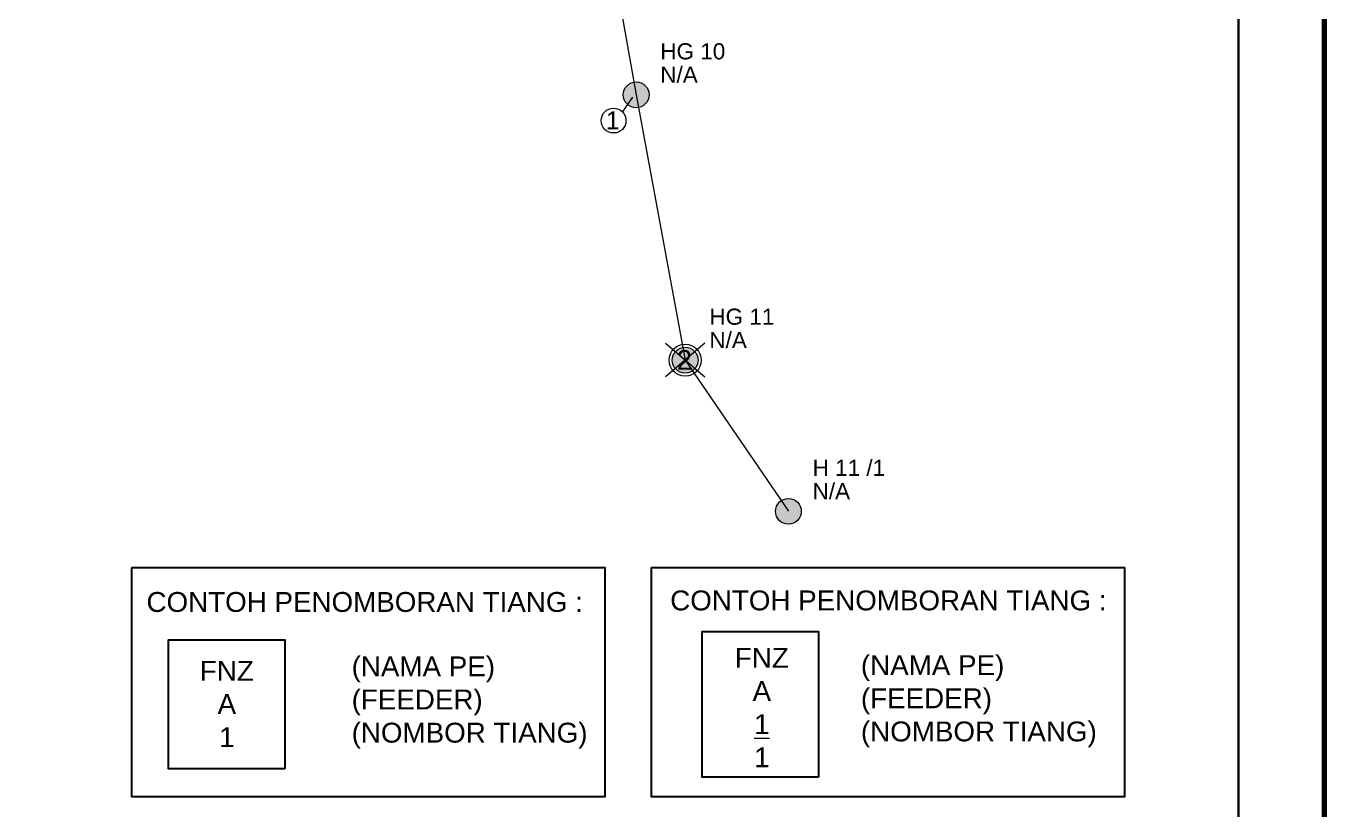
# Model space of a CAD drawing. Header units: inches. Extents: x -2907330 to 774627, y -12404360 to 10502691.
# Drawn here: x 12166 to 12821, y 518 to 912 of the extents above; entities that cross this region are included whole.
import ezdxf

# ---------------------------------------------------------------- set-up
doc = ezdxf.new("R2010")
doc.units = ezdxf.units.IN
doc.header["$MEASUREMENT"] = 0
for name, color, linetype, lineweight in [('CABLE 185', 1, 'Continuous', 0), ('CABLE SERVICE', 7, 'Continuous', 0), ('JUMLAH SERVIS', 7, 'Continuous', 0), ('POLE NUMBER', 7, 'Continuous', 0), ('TIANG LAMA', 112, 'Continuous', 0), ('UMBANG', 7, 'Continuous', 0)]:
    doc.layers.add(name, color=color, linetype=linetype, lineweight=lineweight)
doc.styles.get("Standard").update_dxf_attribs({"font": 'arial.ttf', "height": 2})
doc.styles.add('style1', font='arial.ttf', dxfattribs={"height": 2})

# ---------------------------------------------------------------- blocks, each defined once
blk = doc.blocks.new('S1')
at = {"layer": 'JUMLAH SERVIS'}
blk.add_lwpolyline([(1.11, 1.06), (2.41, 2.92)], dxfattribs=at)
at = {"layer": 'JUMLAH SERVIS', "lineweight": 0}
blk.add_circle((0, 0), 1.54, dxfattribs=at)
at = {"layer": 'JUMLAH SERVIS', "style": 'style1'}
blk.add_text('1', height=2.23, dxfattribs=at).set_placement((-0.97, -1.09))
blk = doc.blocks.new('TIANG_BIRU')
at = {"lineweight": 0}
h = blk.add_hatch(color=5, dxfattribs=at)
h.dxf.hatch_style = 1
h.paths.add_polyline_path([(-1.6, 0, 1), (1.6, 0, 1)])
blk.add_circle((0, 0), 1.6, dxfattribs=at)
blk = doc.blocks.new('U2')
at = {"layer": 'UMBANG', "lineweight": 0}
for p, q in [((-2.46, 2.09), (2.46, -2.09)), ((2.46, 2.09), (-2.46, -2.09))]:
    blk.add_line(p, q, dxfattribs=at)
blk.add_circle((0, 0), 1.99, dxfattribs=at)
at = {"layer": 'UMBANG', "style": 'style1'}
blk.add_text('2', height=2.43, dxfattribs=at).set_placement((-1.04, -1.18))

msp = doc.modelspace()

# ---------------------------------------------------------------- linework, layer by layer
at = {"linetype": 'Continuous', "const_width": 2.7}
msp.add_lwpolyline([(12819.72, 2028.86), (10426.29, 2028.86), (10426.29, 376.14), (12819.72, 376.14)], close=True, dxfattribs=at)
for points in [[(10469.58, 1999.55), (12776.44, 1999.55), (12776.44, 405.44), (10469.58, 405.44)], [(10469.73, 2000.1), (12776.59, 2000.1), (12776.59, 405.99), (10469.73, 405.99)], [(12219.56, 639.79), (12457.66, 639.79), (12457.66, 524.36), (12219.56, 524.36)], [(12481.07, 639.79), (12719.16, 639.79), (12719.16, 524.36), (12481.07, 524.36)], [(12296.51, 538.39), (12238.03, 538.39), (12238.03, 603.27), (12296.51, 603.27)], [(12565.13, 534.27), (12506.66, 534.27), (12506.66, 607.54), (12565.13, 607.54)]]:
    msp.add_lwpolyline(points, close=True)
at = {"layer": 'CABLE 185'}
msp.add_line((12459.19, 957.73), (12473.38, 877.54), dxfattribs=at)
at = {"layer": 'CABLE SERVICE'}
for p, q in [((12473.38, 877.54), (12498.07, 744.04)), ((12498.07, 744.04), (12550.02, 667.99))]:
    msp.add_line(p, q, dxfattribs=at)

# ---------------------------------------------------------------- block references
at = {"xscale": 4.052392097366043, "yscale": 4.052392097366043, "zscale": 4.052392097366043}
for p in [(12473.38, 877.54), (12498.07, 744.04), (12550.02, 667.99)]:
    msp.add_blockref('TIANG_BIRU', p, dxfattribs=at)
at = {"layer": 'JUMLAH SERVIS', "xscale": 4.052392097366043, "yscale": 4.052392097366043, "zscale": 4.052392097366043}
msp.add_blockref('S1', (12462.03, 864.57), dxfattribs=at)
at = {"layer": 'UMBANG', "xscale": 4.052392097366043, "yscale": 4.052392097366043, "zscale": 4.052392097366043}
msp.add_blockref('U2', (12498.07, 744.04), dxfattribs=at)

# ---------------------------------------------------------------- texts
at = {"lineweight": 0, "char_height": 10}
for s, width, insert, attachment_point in [('CONTOH PENOMBORAN TIANG :', 296.6147, (12226.96, 627.39), 1), ('CONTOH PENOMBORAN TIANG :', 296.6147, (12490.52, 628.16), 1), ('FNZ \\PA\\P{\\L1\\P}1', 219.825, (12536.64, 569.26), 5), ('\\P(NAMA PE)\\P(FEEDER)\\P(NOMBOR TIANG)', 219.825, (12586.51, 580.75), 4), ('\\pxt11;FNZ \\P\\ptz;A\\P1', 219.825, (12267.4, 571.05), 5), ('\\P(NAMA PE)\\P(FEEDER)\\P(NOMBOR TIANG)', 219.825, (12330.2, 580.13), 4)]:
    msp.add_mtext_dynamic_manual_height_columns(s, width=width, gutter_width=5.26, heights=[0], dxfattribs=dict(at, insert=insert, attachment_point=attachment_point))
at = {"layer": 'POLE NUMBER', "style": 'style1'}
for s, p in [('HG 10', (12485.53, 895.37)), ('HG 11', (12510.23, 761.87)), ('H 11 /1', (12562.18, 685.82))]:
    msp.add_text(s, height=8.105, dxfattribs=at).set_placement(p)
at = {"layer": 'TIANG LAMA', "style": 'style1'}
for p in [(12485.53, 883.62), (12510.23, 750.11), (12562.18, 674.07)]:
    msp.add_text('N/A', height=8.105, dxfattribs=at).set_placement(p)

doc.saveas('drawing.dxf')
